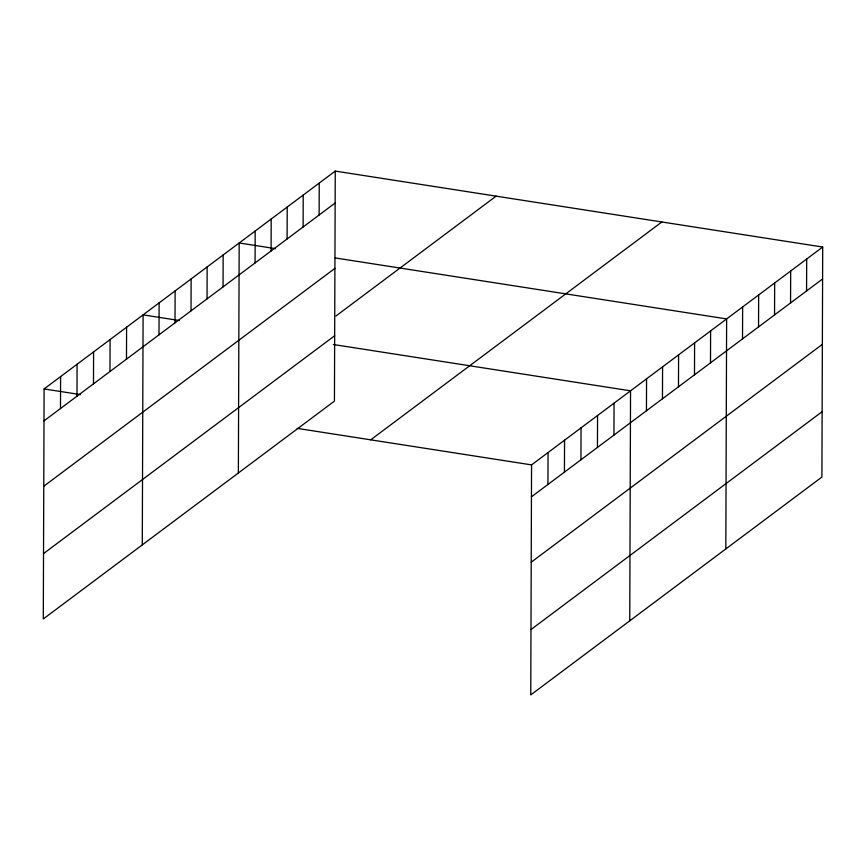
<?xml version="1.0" encoding="UTF-8"?>
<svg xmlns="http://www.w3.org/2000/svg" width="866" height="866" viewBox="0 0 866 866"><rect width="100%" height="100%" fill="white"/><g stroke="black" fill="none" stroke-linecap="round" stroke-linejoin="round"><path stroke-width="1.3" d="M335.25 171.089L44.101 388.942L43.3 618.963L334.438 401.11L335.25 171.089L822.7 247.037L821.899 477.058L530.75 694.911L531.562 464.89L822.7 247.037M60.49 408.525L60.598 376.602M76.987 396.184L77.096 364.25M93.485 383.833L93.593 351.91M109.982 371.492L110.09 339.559M126.479 359.152L126.598 327.218M142.284 544.887L143.096 314.878L179.414 320.528M158.998 334.817L159.106 302.894M175.008 322.834L175.116 290.911M191.018 310.862L191.126 278.928M207.028 298.878L207.147 266.945M223.049 286.895L223.157 254.961M238.367 472.998L239.168 242.978L275.496 248.639M255.069 262.928L255.178 230.995M271.08 250.945L271.199 219.022M287.101 238.962L287.209 207.039M303.111 226.979L303.219 195.056M319.121 215.006L319.229 183.072M547.94 484.473L548.059 452.55M564.437 472.132L564.556 440.199M580.945 459.792L581.054 427.858M597.443 447.441L597.551 415.518M613.94 435.1L614.048 403.166M629.744 620.835L630.545 390.826L333.356 344.516M646.447 410.765L646.556 378.843M662.458 398.793L662.577 366.859M678.479 386.81L678.587 354.876M694.489 374.826L694.597 342.893M710.499 362.843L710.607 330.909M725.816 548.947L726.628 318.926L335.164 257.938M742.519 338.877L742.638 306.954M758.54 326.893L758.648 294.97M774.55 314.91L774.659 282.987M790.561 302.938L790.68 271.004M806.571 290.954L806.69 259.021M43.993 420.876L335.131 203.023M43.765 486.237L334.904 268.384M335.976 315.971L496.11 196.149M43.527 553.591L334.666 335.737M370.702 439.831L661.841 221.977M531.443 496.824L822.592 278.971M531.215 562.186L822.364 344.343M530.988 629.539L822.126 411.686M44.101 388.942L80.43 394.604M297.19 428.378L531.562 464.89"/></g></svg>
